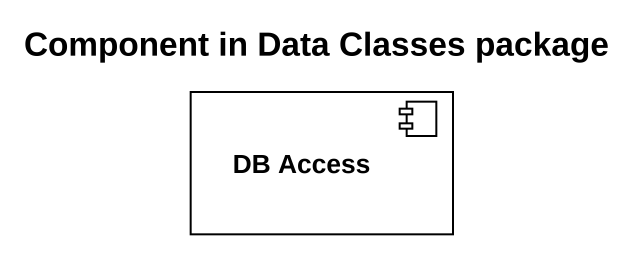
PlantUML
@startuml
title Component in Data Classes package
component "DB Access" as DB_Access
@enduml
